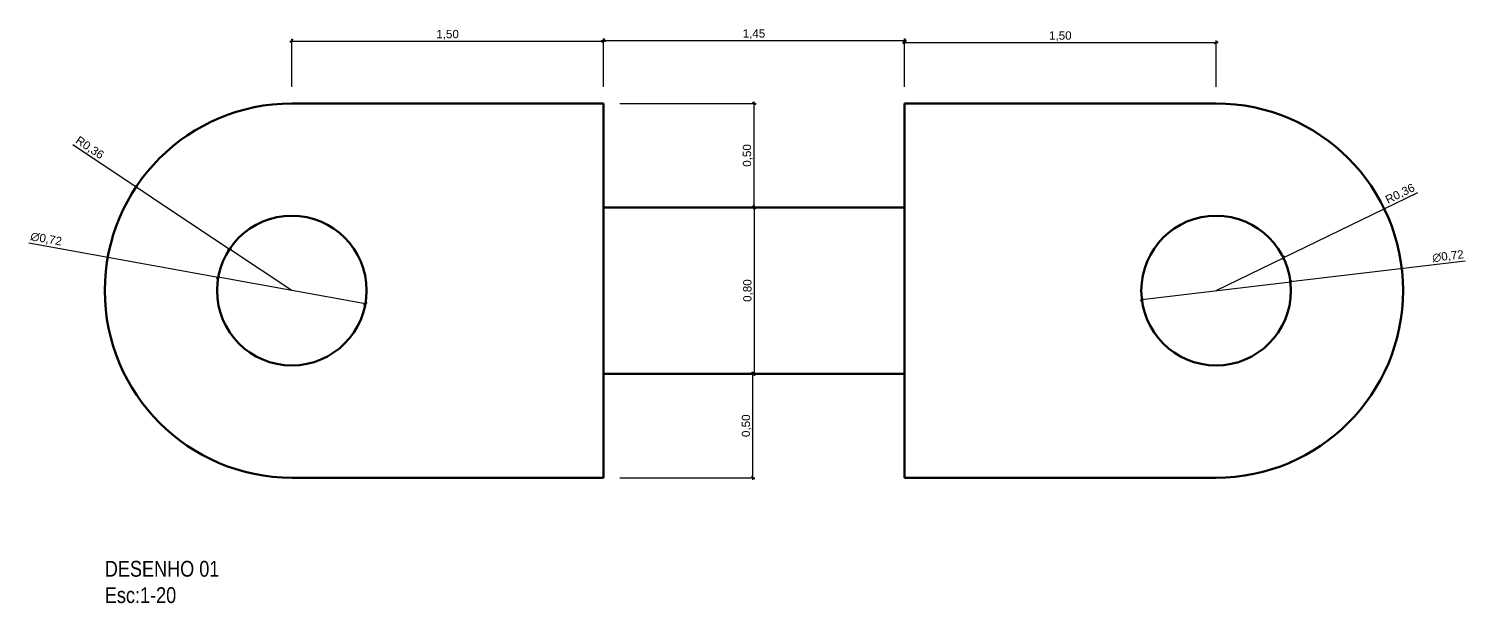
# Model space of a CAD drawing. Header units: millimetres. Extents: x 3164 to 3491, y -5235 to 1368.
# Drawn here: x 3446.83 to 3453.74, y -5228.66 to -5225.89 of the extents above; entities that cross this region are included whole.
import ezdxf

# ---------------------------------------------------------------- set-up
doc = ezdxf.new("R2010")
doc.units = ezdxf.units.MM
for name, color, linetype, lineweight in [('CARIMBO', 7, 'Continuous', 25), ('L.LARGA', 6, 'Continuous', 53), ('TX 4', 181, 'Continuous', 25)]:
    doc.layers.add(name, color=color, linetype=linetype, lineweight=lineweight)
doc.styles.get("Standard").update_dxf_attribs({"font": 'arial.ttf'})
doc.styles.add('TX4 1-20', font='ARIALN.TTF', dxfattribs={"height": 0.076})
doc.dimstyles.new('COTA 1-20', dxfattribs={"dimscale": 0.2, "dimtxt": 0.2, "dimasz": 0.07, "dimexe": 0.05, "dimexo": 0.4, "dimgap": 0.03, "dimtad": 1, "dimzin": 1, "dimtxsty": 'Standard', "dimblk": 'OBLIQUE', "dimcen": 2.5, "dimdle": 0.05, "dimclrd": 256, "dimclrt": 2, "dimadec": 0, "dimazin": 0, "dimtfac": 1, "dimtmove": 0, "dimatfit": 3, "dimfxl": 0, "dimlwd": -1, "dimlwe": -1, "dimarcsym": 0})

# ---------------------------------------------------------------- blocks, each defined once
blk = doc.blocks.new('_Oblique')
at = {"color": 0, "linetype": 'ByBlock', "lineweight": -2}
blk.add_line((-0.5, -0.5), (0.5, 0.5), dxfattribs=at)
blk = doc.blocks.new('*D13')
at = {"layer": 'CARIMBO'}
blk.add_line((3451.0329, -5225.9593), (3452.5529, -5225.9593), dxfattribs=at)
at = {"layer": 'CARIMBO', "color": 0}
for p, q in [((3451.0429, -5226.1724), (3451.0429, -5225.9493)), ((3452.5429, -5226.1724), (3452.5429, -5225.9493))]:
    blk.add_line(p, q, dxfattribs=at)
at = {"layer": 'Defpoints', "color": 0}
for p in [(3452.5429, -5225.9593), (3451.0429, -5226.2524), (3452.5429, -5226.2524)]:
    blk.add_point(p, dxfattribs=at)
at = {"layer": 'CARIMBO', "xscale": 0.014, "yscale": 0.014, "zscale": 0.014, "rotation": 180}
blk.add_blockref('_Oblique', (3451.0429, -5225.9593), dxfattribs=at)
at = {"layer": 'CARIMBO', "xscale": 0.014, "yscale": 0.014, "zscale": 0.014}
blk.add_blockref('_Oblique', (3452.5429, -5225.9593), dxfattribs=at)
at = {"layer": 'CARIMBO', "color": 2, "insert": (3451.7929, -5225.9293), "char_height": 0.04, "attachment_point": 5}
blk.add_mtext('1,50', dxfattribs=at)
blk = doc.blocks.new('*D14')
at = {"layer": 'CARIMBO'}
blk.add_line((3448.0829, -5225.9523), (3449.6029, -5225.9523), dxfattribs=at)
at = {"layer": 'CARIMBO', "color": 0}
for p, q in [((3448.0929, -5226.1724), (3448.0929, -5225.9423)), ((3449.5929, -5226.1724), (3449.5929, -5225.9423))]:
    blk.add_line(p, q, dxfattribs=at)
at = {"layer": 'Defpoints', "color": 0}
for p in [(3449.5929, -5225.9523), (3448.0929, -5226.2524), (3449.5929, -5226.2524)]:
    blk.add_point(p, dxfattribs=at)
at = {"layer": 'CARIMBO', "xscale": 0.014, "yscale": 0.014, "zscale": 0.014, "rotation": 180}
blk.add_blockref('_Oblique', (3448.0929, -5225.9523), dxfattribs=at)
at = {"layer": 'CARIMBO', "xscale": 0.014, "yscale": 0.014, "zscale": 0.014}
blk.add_blockref('_Oblique', (3449.5929, -5225.9523), dxfattribs=at)
at = {"layer": 'CARIMBO', "color": 2, "insert": (3448.8429, -5225.9223), "char_height": 0.04, "attachment_point": 5}
blk.add_mtext('1,50', dxfattribs=at)
blk = doc.blocks.new('*D15')
at = {"layer": 'CARIMBO'}
blk.add_line((3449.5829, -5225.9493), (3451.0529, -5225.9493), dxfattribs=at)
at = {"layer": 'CARIMBO', "color": 0}
for p, q in [((3449.5929, -5226.1724), (3449.5929, -5225.9393)), ((3451.0429, -5226.1724), (3451.0429, -5225.9393))]:
    blk.add_line(p, q, dxfattribs=at)
at = {"layer": 'Defpoints', "color": 0}
for p in [(3451.0429, -5225.9493), (3449.5929, -5226.2524), (3451.0429, -5226.2524)]:
    blk.add_point(p, dxfattribs=at)
at = {"layer": 'CARIMBO', "xscale": 0.014, "yscale": 0.014, "zscale": 0.014, "rotation": 180}
blk.add_blockref('_Oblique', (3449.5929, -5225.9493), dxfattribs=at)
at = {"layer": 'CARIMBO', "xscale": 0.014, "yscale": 0.014, "zscale": 0.014}
blk.add_blockref('_Oblique', (3451.0429, -5225.9493), dxfattribs=at)
at = {"layer": 'CARIMBO', "color": 2, "insert": (3450.3179, -5225.9193), "char_height": 0.04, "attachment_point": 5}
blk.add_mtext('1,45', dxfattribs=at)
blk = doc.blocks.new('*D21')
at = {"layer": 'CARIMBO'}
blk.add_line((3450.3179, -5226.2424), (3450.3179, -5226.7624), dxfattribs=at)
at = {"layer": 'CARIMBO', "color": 0}
for p, q in [((3449.6729, -5226.2524), (3450.3279, -5226.2524)), ((3449.6729, -5226.7524), (3450.3279, -5226.7524))]:
    blk.add_line(p, q, dxfattribs=at)
at = {"layer": 'Defpoints', "color": 0}
for p in [(3449.5929, -5226.2524), (3449.5929, -5226.7524), (3450.3179, -5226.7524)]:
    blk.add_point(p, dxfattribs=at)
at = {"layer": 'CARIMBO', "xscale": 0.014, "yscale": 0.014, "zscale": 0.014}
for p, rotation in [((3450.3179, -5226.2524), 90), ((3450.3179, -5226.7524), 270)]:
    blk.add_blockref('_Oblique', p, dxfattribs=dict(at, rotation=rotation))
at = {"layer": 'CARIMBO', "color": 2, "insert": (3450.2879, -5226.5024), "char_height": 0.04, "attachment_point": 5, "rotation": 90}
blk.add_mtext('0,50', dxfattribs=at)
blk = doc.blocks.new('*D22')
at = {"layer": 'CARIMBO', "color": 0}
for p, q in [((3449.6729, -5226.7524), (3450.33, -5226.7524)), ((3449.6729, -5227.5524), (3450.33, -5227.5524))]:
    blk.add_line(p, q, dxfattribs=at)
at = {"layer": 'CARIMBO'}
blk.add_line((3450.32, -5227.5624), (3450.32, -5226.7424), dxfattribs=at)
at = {"layer": 'Defpoints', "color": 0}
for p in [(3449.5929, -5226.7524), (3450.32, -5226.7524), (3449.5929, -5227.5524)]:
    blk.add_point(p, dxfattribs=at)
at = {"layer": 'CARIMBO', "xscale": 0.014, "yscale": 0.014, "zscale": 0.014}
for p, rotation in [((3450.32, -5226.7524), 90), ((3450.32, -5227.5524), 270)]:
    blk.add_blockref('_Oblique', p, dxfattribs=dict(at, rotation=rotation))
at = {"layer": 'CARIMBO', "color": 2, "insert": (3450.2899, -5227.1524), "char_height": 0.04, "attachment_point": 5, "rotation": 90}
blk.add_mtext('0,80', dxfattribs=at)
blk = doc.blocks.new('*D23')
at = {"layer": 'CARIMBO', "color": 0}
for p, q in [((3449.6729, -5227.5524), (3450.323, -5227.5524)), ((3449.6729, -5228.0524), (3450.323, -5228.0524))]:
    blk.add_line(p, q, dxfattribs=at)
at = {"layer": 'CARIMBO'}
blk.add_line((3450.313, -5228.0624), (3450.313, -5227.5424), dxfattribs=at)
at = {"layer": 'Defpoints', "color": 0}
for p in [(3449.5929, -5227.5524), (3450.313, -5227.5524), (3449.5929, -5228.0524)]:
    blk.add_point(p, dxfattribs=at)
at = {"layer": 'CARIMBO', "xscale": 0.014, "yscale": 0.014, "zscale": 0.014}
for p, rotation in [((3450.313, -5227.5524), 90), ((3450.313, -5228.0524), 270)]:
    blk.add_blockref('_Oblique', p, dxfattribs=dict(at, rotation=rotation))
at = {"layer": 'CARIMBO', "color": 2, "insert": (3450.2829, -5227.8024), "char_height": 0.04, "attachment_point": 5, "rotation": 90}
blk.add_mtext('0,50', dxfattribs=at)
blk = doc.blocks.new('*D24')
at = {"layer": 'CARIMBO'}
for p in [(3453.5122, -5226.6819), (3452.5429, -5227.1524)]:
    blk.add_line(p, (3452.8668, -5226.9952), dxfattribs=at)
at = {"layer": 'Defpoints', "color": 0}
for p in [(3452.8668, -5226.9952), (3452.5429, -5227.1524)]:
    blk.add_point(p, dxfattribs=at)
at = {"layer": 'CARIMBO', "xscale": 0.014, "yscale": 0.014, "zscale": 0.014, "rotation": 205.8910064579323}
blk.add_blockref('_Oblique', (3452.8668, -5226.9952), dxfattribs=at)
at = {"layer": 'CARIMBO', "color": 2, "insert": (3453.4298, -5226.6886), "char_height": 0.04, "attachment_point": 5, "rotation": 25.89101}
blk.add_mtext('R0,36', dxfattribs=at)
blk = doc.blocks.new('*D25')
at = {"layer": 'CARIMBO'}
for p in [(3453.7422, -5227.0104), (3452.1854, -5227.1948)]:
    blk.add_line(p, (3452.9004, -5227.1101), dxfattribs=at)
at = {"layer": 'Defpoints', "color": 0}
for p in [(3452.9004, -5227.1101), (3452.1854, -5227.1948)]:
    blk.add_point(p, dxfattribs=at)
at = {"layer": 'CARIMBO', "xscale": 0.014, "yscale": 0.014, "zscale": 0.014}
for p, rotation in [((3452.9004, -5227.1101), 186.7534453060188), ((3452.1854, -5227.1948), 6.753445306018815)]:
    blk.add_blockref('_Oblique', p, dxfattribs=dict(at, rotation=rotation))
at = {"layer": 'CARIMBO', "color": 2, "insert": (3453.6596, -5226.9893), "char_height": 0.04, "attachment_point": 5, "rotation": 6.75345}
blk.add_mtext('∅0,72', dxfattribs=at)
blk = doc.blocks.new('*D26')
at = {"layer": 'CARIMBO'}
for p in [(3446.8265, -5226.9223), (3448.4471, -5227.2168)]:
    blk.add_line(p, (3447.7387, -5227.0881), dxfattribs=at)
at = {"layer": 'Defpoints', "color": 0}
for p in [(3447.7387, -5227.0881), (3448.4471, -5227.2168)]:
    blk.add_point(p, dxfattribs=at)
at = {"layer": 'CARIMBO', "xscale": 0.014, "yscale": 0.014, "zscale": 0.014}
for p, rotation in [((3447.7387, -5227.0881), 349.6985821514093), ((3448.4471, -5227.2168), 169.6985821514093)]:
    blk.add_blockref('_Oblique', p, dxfattribs=dict(at, rotation=rotation))
at = {"layer": 'CARIMBO', "color": 2, "insert": (3446.9102, -5226.9063), "char_height": 0.04, "attachment_point": 5, "rotation": 349.69858}
blk.add_mtext('∅0,72', dxfattribs=at)
blk = doc.blocks.new('*D27')
at = {"layer": 'CARIMBO'}
for p in [(3447.0382, -5226.4496), (3448.0929, -5227.1524)]:
    blk.add_line(p, (3447.7933, -5226.9528), dxfattribs=at)
at = {"layer": 'Defpoints', "color": 0}
for p in [(3447.7933, -5226.9528), (3448.0929, -5227.1524)]:
    blk.add_point(p, dxfattribs=at)
at = {"layer": 'CARIMBO', "xscale": 0.014, "yscale": 0.014, "zscale": 0.014, "rotation": 326.3188100458943}
blk.add_blockref('_Oblique', (3447.7933, -5226.9528), dxfattribs=at)
at = {"layer": 'CARIMBO', "color": 2, "insert": (3447.119, -5226.4673), "char_height": 0.04, "attachment_point": 5, "rotation": 326.31881}
blk.add_mtext('R0,36', dxfattribs=at)

msp = doc.modelspace()

# ---------------------------------------------------------------- linework, layer by layer
at = {"layer": 'L.LARGA'}
for p, q in [((3448.0929, -5226.2524), (3449.5929, -5226.2524)), ((3449.5929, -5226.2524), (3449.5929, -5228.0524)), ((3452.5429, -5226.2524), (3451.0429, -5226.2524)), ((3451.0429, -5226.2524), (3451.0429, -5228.0524)), ((3449.5929, -5226.7524), (3451.0429, -5226.7524)), ((3451.0429, -5226.7524), (3451.0429, -5227.5524)), ((3451.0429, -5227.5524), (3449.5929, -5227.5524)), ((3449.5929, -5228.0524), (3448.0929, -5228.0524)), ((3451.0429, -5228.0524), (3452.5429, -5228.0524))]:
    msp.add_line(p, q, dxfattribs=at)
for centre in [(3448.0929, -5227.1524), (3452.5429, -5227.1524)]:
    msp.add_circle(centre, 0.36, dxfattribs=at)
for centre, start, end in [((3448.0929, -5227.1524), 90, 270), ((3452.5429, -5227.1524), 270, 90)]:
    msp.add_arc(centre, 0.9, start, end, dxfattribs=at)

# ---------------------------------------------------------------- texts
at = {"layer": 'TX 4', "insert": (3447.1929, -5228.4524), "char_height": 0.076, "attachment_point": 1, "style": 'TX4 1-20'}
msp.add_mtext_dynamic_manual_height_columns('DESENHO 01\\PEsc:1-20', width=3.012285, gutter_width=0.38, heights=[0], dxfattribs=at)

# ---------------------------------------------------------------- dimensions: what is measured, and where the dimension line sits
at = {"layer": 'CARIMBO'}
for base, p1, p2, picture, middle in [((3449.5929, -5225.9523), (3448.0929, -5226.2524), (3449.5929, -5226.2524), '*D14', (3448.8429, -5225.9223)), ((3451.0429, -5225.9493), (3449.5929, -5226.2524), (3451.0429, -5226.2524), '*D15', (3450.3179, -5225.9193)), ((3452.5429, -5225.9593), (3451.0429, -5226.2524), (3452.5429, -5226.2524), '*D13', (3451.7929, -5225.9293))]:
    dim = msp.add_linear_dim(base=base, p1=p1, p2=p2, dimstyle='COTA 1-20', dxfattribs=at)
    dim.commit()
    dim.dimension.update_dxf_attribs({"geometry": picture, "text_midpoint": middle})
for base, p1, p2, picture, middle in [((3450.3179, -5226.7524), (3449.5929, -5226.2524), (3449.5929, -5226.7524), '*D21', (3450.2879, -5226.5024)), ((3450.32, -5226.7524), (3449.5929, -5227.5524), (3449.5929, -5226.7524), '*D22', (3450.2899, -5227.1524)), ((3450.313, -5227.5524), (3449.5929, -5228.0524), (3449.5929, -5227.5524), '*D23', (3450.2829, -5227.8024))]:
    dim = msp.add_linear_dim(base=base, p1=p1, p2=p2, angle=90, dimstyle='COTA 1-20', dxfattribs=at)
    dim.commit()
    dim.dimension.update_dxf_attribs({"geometry": picture, "text_midpoint": middle})
for center, mpoint, picture, middle in [((3448.0929, -5227.1524), (3447.7933, -5226.9528), '*D27', (3447.1024, -5226.4923)), ((3452.5429, -5227.1524), (3452.8668, -5226.9952), '*D24', (3453.4429, -5226.7156))]:
    dim = msp.add_radius_dim(center=center, mpoint=mpoint, dimstyle='COTA 1-20', dxfattribs=at)
    dim.commit()
    dim.dimension.update_dxf_attribs({"geometry": picture, "text_midpoint": middle, "dimtype": 164})
for p1, p2, picture, middle in [((3448.4471, -5227.2168), (3447.7387, -5227.0881), '*D26', (3446.9047, -5226.9365)), ((3452.1854, -5227.1948), (3452.9004, -5227.1101), '*D25', (3453.6632, -5227.0198))]:
    dim = msp.add_diameter_dim_2p(p1=p1, p2=p2, dimstyle='COTA 1-20', dxfattribs=at)
    dim.commit()
    dim.dimension.update_dxf_attribs({"geometry": picture, "text_midpoint": middle, "dimtype": 163})

doc.saveas('drawing.dxf')
